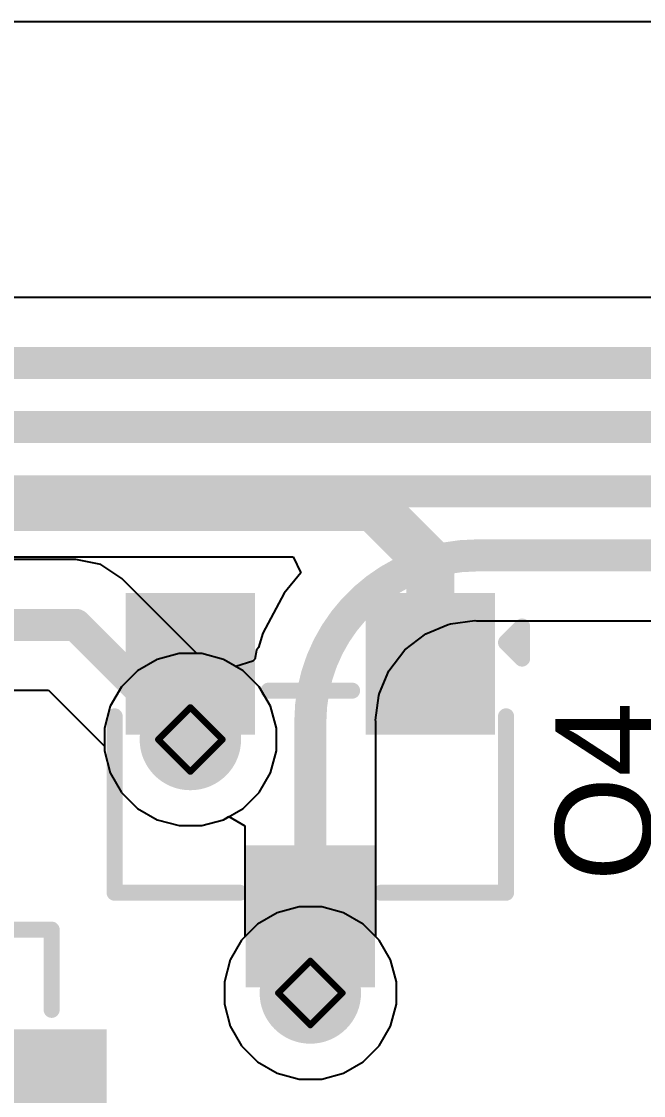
# Model space of a CAD drawing. Header units: inches. Extents: x -17.5 to 14.7, y -6.2 to 5.9.
# Drawn here: x 0.254 to 0.4479, y 1.7078 to 2.0426 of the extents above; entities that cross this region are included whole.
import ezdxf

# ---------------------------------------------------------------- set-up
doc = ezdxf.new("R2010")
doc.units = ezdxf.units.IN
doc.header["$MEASUREMENT"] = 0
for name, color, linetype in [('Bottom Layer', 5, 'Continuous'), ('Bottom Solder', 6, 'Continuous'), ('Drill Drawing', 1, 'Continuous'), ('Ground Layer', 76, 'Continuous'), ('Power Layer', 16, 'Continuous'), ('Top Layer', 1, 'Continuous'), ('Top Overlay', 2, 'Continuous'), ('Top Paste', 8, 'Continuous'), ('Top Solder', 216, 'Continuous'), ('Via Holes', 16, 'Continuous')]:
    doc.layers.add(name, color=color, linetype=linetype)
doc.styles.add('Arial', font='', dxfattribs={"height": 0.2})
doc.styles.get('Arial').set_extended_font_data('Arial')

# ---------------------------------------------------------------- blocks, each defined once
blk = doc.blocks.new('28_QFN__5_5___77')
at = {"layer": 'Top Layer'}
for points in [[(-0.06496, 0.11319), (-0.05315, 0.11319), (-0.05315, 0.07579), (-0.06496, 0.07579)], [(-0.04528, 0.11319), (-0.03346, 0.11319), (-0.03346, 0.07579), (-0.04528, 0.07579)], [(-0.02559, 0.11319), (-0.01378, 0.11319), (-0.01378, 0.07579), (-0.02559, 0.07579)], [(-0.00591, 0.11319), (0.00591, 0.11319), (0.00591, 0.07579), (-0.00591, 0.07579)], [(0.01378, 0.11319), (0.02559, 0.11319), (0.02559, 0.07579), (0.01378, 0.07579)], [(0.03346, 0.11319), (0.04528, 0.11319), (0.04528, 0.07579), (0.03346, 0.07579)], [(0.05315, 0.11319), (0.06496, 0.11319), (0.06496, 0.07579), (0.05315, 0.07579)], [(-0.11319, 0.06496), (-0.07579, 0.06496), (-0.07579, 0.05315), (-0.11319, 0.05315)], [(-0.06594, 0.06595), (0.06594, 0.06595), (0.06594, -0.06594), (-0.06594, -0.06594)], [(0.07579, 0.06496), (0.11319, 0.06496), (0.11319, 0.05315), (0.07579, 0.05315)], [(-0.11319, 0.04528), (-0.07579, 0.04528), (-0.07579, 0.03346), (-0.11319, 0.03346)], [(0.07579, 0.04528), (0.11319, 0.04528), (0.11319, 0.03346), (0.07579, 0.03346)], [(-0.11319, 0.02559), (-0.07579, 0.02559), (-0.07579, 0.01378), (-0.11319, 0.01378)], [(0.07579, 0.02559), (0.11319, 0.02559), (0.11319, 0.01378), (0.07579, 0.01378)], [(-0.11319, 0.00591), (-0.07579, 0.00591), (-0.07579, -0.00591), (-0.11319, -0.00591)], [(0.07579, 0.00591), (0.11319, 0.00591), (0.11319, -0.00591), (0.07579, -0.00591)], [(-0.11319, -0.01378), (-0.07579, -0.01378), (-0.07579, -0.02559), (-0.11319, -0.02559)], [(0.07579, -0.01378), (0.11319, -0.01378), (0.11319, -0.02559), (0.07579, -0.02559)], [(-0.11319, -0.03346), (-0.07579, -0.03346), (-0.07579, -0.04528), (-0.11319, -0.04528)], [(0.07579, -0.03346), (0.11319, -0.03346), (0.11319, -0.04528), (0.07579, -0.04528)], [(-0.11319, -0.05315), (-0.07579, -0.05315), (-0.07579, -0.06496), (-0.11319, -0.06496)], [(0.07579, -0.05315), (0.11319, -0.05315), (0.11319, -0.06496), (0.07579, -0.06496)], [(-0.06496, -0.07579), (-0.05315, -0.07579), (-0.05315, -0.11319), (-0.06496, -0.11319)], [(-0.04528, -0.07579), (-0.03346, -0.07579), (-0.03346, -0.11319), (-0.04528, -0.11319)], [(-0.02559, -0.07579), (-0.01378, -0.07579), (-0.01378, -0.11319), (-0.02559, -0.11319)], [(-0.00591, -0.07579), (0.00591, -0.07579), (0.00591, -0.11319), (-0.00591, -0.11319)], [(0.01378, -0.07579), (0.02559, -0.07579), (0.02559, -0.11319), (0.01378, -0.11319)], [(0.03346, -0.07579), (0.04528, -0.07579), (0.04528, -0.11319), (0.03346, -0.11319)], [(0.05315, -0.07579), (0.06496, -0.07579), (0.06496, -0.11319), (0.05315, -0.11319)]]:
    blk.add_hatch(color=1, dxfattribs=at).paths.add_polyline_path(points)
at = {"layer": 'Top Paste'}
for points in [[(-0.06496, 0.11319), (-0.05315, 0.11319), (-0.05315, 0.07579), (-0.06496, 0.07579)], [(-0.04528, 0.11319), (-0.03346, 0.11319), (-0.03346, 0.07579), (-0.04528, 0.07579)], [(-0.02559, 0.11319), (-0.01378, 0.11319), (-0.01378, 0.07579), (-0.02559, 0.07579)], [(-0.00591, 0.11319), (0.00591, 0.11319), (0.00591, 0.07579), (-0.00591, 0.07579)], [(0.01378, 0.11319), (0.02559, 0.11319), (0.02559, 0.07579), (0.01378, 0.07579)], [(0.03346, 0.11319), (0.04528, 0.11319), (0.04528, 0.07579), (0.03346, 0.07579)], [(0.05315, 0.11319), (0.06496, 0.11319), (0.06496, 0.07579), (0.05315, 0.07579)], [(-0.11319, 0.06496), (-0.07579, 0.06496), (-0.07579, 0.05315), (-0.11319, 0.05315)], [(-0.06594, 0.06595), (0.06594, 0.06595), (0.06594, -0.06594), (-0.06594, -0.06594)], [(0.07579, 0.06496), (0.11319, 0.06496), (0.11319, 0.05315), (0.07579, 0.05315)], [(-0.11319, 0.04528), (-0.07579, 0.04528), (-0.07579, 0.03346), (-0.11319, 0.03346)], [(0.07579, 0.04528), (0.11319, 0.04528), (0.11319, 0.03346), (0.07579, 0.03346)], [(-0.11319, 0.02559), (-0.07579, 0.02559), (-0.07579, 0.01378), (-0.11319, 0.01378)], [(0.07579, 0.02559), (0.11319, 0.02559), (0.11319, 0.01378), (0.07579, 0.01378)], [(-0.11319, 0.00591), (-0.07579, 0.00591), (-0.07579, -0.00591), (-0.11319, -0.00591)], [(0.07579, 0.00591), (0.11319, 0.00591), (0.11319, -0.00591), (0.07579, -0.00591)], [(-0.11319, -0.01378), (-0.07579, -0.01378), (-0.07579, -0.02559), (-0.11319, -0.02559)], [(0.07579, -0.01378), (0.11319, -0.01378), (0.11319, -0.02559), (0.07579, -0.02559)], [(-0.11319, -0.03346), (-0.07579, -0.03346), (-0.07579, -0.04528), (-0.11319, -0.04528)], [(0.07579, -0.03346), (0.11319, -0.03346), (0.11319, -0.04528), (0.07579, -0.04528)], [(-0.11319, -0.05315), (-0.07579, -0.05315), (-0.07579, -0.06496), (-0.11319, -0.06496)], [(0.07579, -0.05315), (0.11319, -0.05315), (0.11319, -0.06496), (0.07579, -0.06496)], [(-0.06496, -0.07579), (-0.05315, -0.07579), (-0.05315, -0.11319), (-0.06496, -0.11319)], [(-0.04528, -0.07579), (-0.03346, -0.07579), (-0.03346, -0.11319), (-0.04528, -0.11319)], [(-0.02559, -0.07579), (-0.01378, -0.07579), (-0.01378, -0.11319), (-0.02559, -0.11319)], [(-0.00591, -0.07579), (0.00591, -0.07579), (0.00591, -0.11319), (-0.00591, -0.11319)], [(0.01378, -0.07579), (0.02559, -0.07579), (0.02559, -0.11319), (0.01378, -0.11319)], [(0.03346, -0.07579), (0.04528, -0.07579), (0.04528, -0.11319), (0.03346, -0.11319)], [(0.05315, -0.07579), (0.06496, -0.07579), (0.06496, -0.11319), (0.05315, -0.11319)]]:
    blk.add_hatch(color=8, dxfattribs=at).paths.add_polyline_path(points)
at = {"layer": 'Top Solder'}
for points in [[(-0.06896, 0.11719), (-0.04915, 0.11719), (-0.04915, 0.07179), (-0.06896, 0.07179)], [(-0.04928, 0.11719), (-0.02946, 0.11719), (-0.02946, 0.07179), (-0.04928, 0.07179)], [(-0.02959, 0.11719), (-0.00978, 0.11719), (-0.00978, 0.07179), (-0.02959, 0.07179)], [(-0.00991, 0.11719), (0.00991, 0.11719), (0.00991, 0.07179), (-0.00991, 0.07179)], [(0.00978, 0.11719), (0.02959, 0.11719), (0.02959, 0.07179), (0.00978, 0.07179)], [(0.02946, 0.11719), (0.04928, 0.11719), (0.04928, 0.07179), (0.02946, 0.07179)], [(0.04915, 0.11719), (0.06896, 0.11719), (0.06896, 0.07179), (0.04915, 0.07179)], [(-0.11719, 0.06896), (-0.07179, 0.06896), (-0.07179, 0.04915), (-0.11719, 0.04915)], [(-0.06994, 0.06994), (0.06994, 0.06994), (0.06994, -0.06994), (-0.06994, -0.06994)], [(0.07179, 0.06896), (0.11719, 0.06896), (0.11719, 0.04915), (0.07179, 0.04915)], [(-0.11719, 0.04928), (-0.07179, 0.04928), (-0.07179, 0.02946), (-0.11719, 0.02946)], [(0.07179, 0.04928), (0.11719, 0.04928), (0.11719, 0.02946), (0.07179, 0.02946)], [(-0.11719, 0.02959), (-0.07179, 0.02959), (-0.07179, 0.00978), (-0.11719, 0.00978)], [(0.07179, 0.02959), (0.11719, 0.02959), (0.11719, 0.00978), (0.07179, 0.00978)], [(-0.11719, 0.00991), (-0.07179, 0.00991), (-0.07179, -0.00991), (-0.11719, -0.00991)], [(0.07179, 0.00991), (0.11719, 0.00991), (0.11719, -0.00991), (0.07179, -0.00991)], [(-0.11719, -0.00978), (-0.07179, -0.00978), (-0.07179, -0.02959), (-0.11719, -0.02959)], [(0.07179, -0.00978), (0.11719, -0.00978), (0.11719, -0.02959), (0.07179, -0.02959)], [(-0.11719, -0.02946), (-0.07179, -0.02946), (-0.07179, -0.04928), (-0.11719, -0.04928)], [(0.07179, -0.02946), (0.11719, -0.02946), (0.11719, -0.04928), (0.07179, -0.04928)], [(-0.11719, -0.04915), (-0.07179, -0.04915), (-0.07179, -0.06896), (-0.11719, -0.06896)], [(0.07179, -0.04915), (0.11719, -0.04915), (0.11719, -0.06896), (0.07179, -0.06896)], [(-0.06896, -0.07179), (-0.04915, -0.07179), (-0.04915, -0.11719), (-0.06896, -0.11719)], [(-0.04928, -0.07179), (-0.02946, -0.07179), (-0.02946, -0.11719), (-0.04928, -0.11719)], [(-0.02959, -0.07179), (-0.00978, -0.07179), (-0.00978, -0.11719), (-0.02959, -0.11719)], [(-0.00991, -0.07179), (0.00991, -0.07179), (0.00991, -0.11719), (-0.00991, -0.11719)], [(0.00978, -0.07179), (0.02959, -0.07179), (0.02959, -0.11719), (0.00978, -0.11719)], [(0.02946, -0.07179), (0.04928, -0.07179), (0.04928, -0.11719), (0.02946, -0.11719)], [(0.04915, -0.07179), (0.06896, -0.07179), (0.06896, -0.11719), (0.04915, -0.11719)]]:
    blk.add_hatch(color=216, dxfattribs=at).paths.add_polyline_path(points)
at = {"layer": 'Top Overlay'}
for points in [[(-0.1, 0.075, 0.005, 0.005, 0), (-0.1, 0.1, 0.005, 0.005, 0)], [(-0.1, 0.1, 0.005, 0.005, 0), (-0.075, 0.1, 0.005, 0.005, 0)], [(0.075, 0.1, 0.005, 0.005, 0), (0.1, 0.1, 0.005, 0.005, 0)], [(0.1, 0.075, 0.005, 0.005, 0), (0.1, 0.1, 0.005, 0.005, 0)], [(-0.124, 0.055, 0.005, 0.005, 0), (-0.124, 0.065, 0.005, 0.005, 0)], [(-0.124, 0.065, 0.005, 0.005, 0), (-0.119, 0.06, 0.005, 0.005, 0)], [(-0.124, 0.055, 0.005, 0.005, 0), (-0.119, 0.06, 0.005, 0.005, 0)], [(-0.1, -0.1, 0.005, 0.005, 0), (-0.1, -0.075, 0.005, 0.005, 0)], [(0.1, -0.1, 0.005, 0.005, 0), (0.1, -0.075, 0.005, 0.005, 0)], [(-0.1, -0.1, 0.005, 0.005, 0), (-0.075, -0.1, 0.005, 0.005, 0)], [(0.075, -0.1, 0.005, 0.005, 0), (0.1, -0.1, 0.005, 0.005, 0)]]:
    blk.add_lwpolyline(points, format="xyseb", dxfattribs=at)
for points in [[(-0.10125, 0.1, 0.0025, 0.0025, 1), (-0.09875, 0.1, 0.0025, 0.0025, 1)], [(-0.10125, 0.1, 0.0025, 0.0025, 1), (-0.09875, 0.1, 0.0025, 0.0025, 1)], [(-0.07625, 0.1, 0.0025, 0.0025, 1), (-0.07375, 0.1, 0.0025, 0.0025, 1)], [(0.07375, 0.1, 0.0025, 0.0025, 1), (0.07625, 0.1, 0.0025, 0.0025, 1)], [(0.09875, 0.1, 0.0025, 0.0025, 1), (0.10125, 0.1, 0.0025, 0.0025, 1)], [(0.09875, 0.1, 0.0025, 0.0025, 1), (0.10125, 0.1, 0.0025, 0.0025, 1)], [(-0.10125, 0.075, 0.0025, 0.0025, 1), (-0.09875, 0.075, 0.0025, 0.0025, 1)], [(0.09875, 0.075, 0.0025, 0.0025, 1), (0.10125, 0.075, 0.0025, 0.0025, 1)], [(-0.12525, 0.065, 0.0025, 0.0025, 1), (-0.12275, 0.065, 0.0025, 0.0025, 1)], [(-0.12525, 0.065, 0.0025, 0.0025, 1), (-0.12275, 0.065, 0.0025, 0.0025, 1)], [(-0.12025, 0.06, 0.0025, 0.0025, 1), (-0.11775, 0.06, 0.0025, 0.0025, 1)], [(-0.12025, 0.06, 0.0025, 0.0025, 1), (-0.11775, 0.06, 0.0025, 0.0025, 1)], [(-0.12525, 0.055, 0.0025, 0.0025, 1), (-0.12275, 0.055, 0.0025, 0.0025, 1)], [(-0.12525, 0.055, 0.0025, 0.0025, 1), (-0.12275, 0.055, 0.0025, 0.0025, 1)], [(-0.10125, -0.075, 0.0025, 0.0025, 1), (-0.09875, -0.075, 0.0025, 0.0025, 1)], [(0.09875, -0.075, 0.0025, 0.0025, 1), (0.10125, -0.075, 0.0025, 0.0025, 1)], [(-0.10125, -0.1, 0.0025, 0.0025, 1), (-0.09875, -0.1, 0.0025, 0.0025, 1)], [(-0.10125, -0.1, 0.0025, 0.0025, 1), (-0.09875, -0.1, 0.0025, 0.0025, 1)], [(-0.07625, -0.1, 0.0025, 0.0025, 1), (-0.07375, -0.1, 0.0025, 0.0025, 1)], [(0.07375, -0.1, 0.0025, 0.0025, 1), (0.07625, -0.1, 0.0025, 0.0025, 1)], [(0.09875, -0.1, 0.0025, 0.0025, 1), (0.10125, -0.1, 0.0025, 0.0025, 1)], [(0.09875, -0.1, 0.0025, 0.0025, 1), (0.10125, -0.1, 0.0025, 0.0025, 1)]]:
    blk.add_lwpolyline(points, format="xyseb", close=True, dxfattribs=at)
blk = doc.blocks.new('SOT_23_128')
at = {"layer": 'Top Layer'}
for points in [[(-0.01614, 0.05748), (0.01614, 0.05748), (0.01614, 0.02126), (-0.01614, 0.02126)], [(-0.05354, -0.02126), (-0.02126, -0.02126), (-0.02126, -0.05748), (-0.05354, -0.05748)], [(0.02126, -0.02126), (0.05354, -0.02126), (0.05354, -0.05748), (0.02126, -0.05748)]]:
    blk.add_hatch(color=1, dxfattribs=at).paths.add_polyline_path(points)
at = {"layer": 'Top Paste'}
for points in [[(-0.01614, 0.05748), (0.01614, 0.05748), (0.01614, 0.02126), (-0.01614, 0.02126)], [(-0.05354, -0.02126), (-0.02126, -0.02126), (-0.02126, -0.05748), (-0.05354, -0.05748)], [(0.02126, -0.02126), (0.05354, -0.02126), (0.05354, -0.05748), (0.02126, -0.05748)]]:
    blk.add_hatch(color=8, dxfattribs=at).paths.add_polyline_path(points)
at = {"layer": 'Top Solder'}
for points in [[(-0.02014, 0.06148), (0.02014, 0.06148), (0.02014, 0.01726), (-0.02014, 0.01726)], [(-0.05754, -0.01726), (-0.01726, -0.01726), (-0.01726, -0.06148), (-0.05754, -0.06148)], [(0.01726, -0.01726), (0.05754, -0.01726), (0.05754, -0.06148), (0.01726, -0.06148)]]:
    blk.add_hatch(color=216, dxfattribs=at).paths.add_polyline_path(points)
at = {"layer": 'Top Overlay'}
for points in [[(-0.061, 0.032, 0.005, 0.005, 0), (-0.061, -0.023, 0.005, 0.005, 0)], [(-0.022, 0.032, 0.005, 0.005, 0), (-0.061, 0.032, 0.005, 0.005, 0)], [(0.061, 0.032, 0.005, 0.005, 0), (0.022, 0.032, 0.005, 0.005, 0)], [(0.061, 0.032, 0.005, 0.005, 0), (0.061, -0.023, 0.005, 0.005, 0)], [(0.013, -0.031, 0.005, 0.005, 0), (-0.013, -0.031, 0.005, 0.005, 0)], [(-0.061, -0.046, 0.005, 0.005, 0), (-0.066, -0.041, 0.005, 0.005, 0)], [(-0.066, -0.041, 0.005, 0.005, 0), (-0.066, -0.051, 0.005, 0.005, 0)], [(-0.061, -0.046, 0.005, 0.005, 0), (-0.066, -0.051, 0.005, 0.005, 0)]]:
    blk.add_lwpolyline(points, format="xyseb", dxfattribs=at)
for points in [[(-0.06225, 0.032, 0.0025, 0.0025, 1), (-0.05975, 0.032, 0.0025, 0.0025, 1)], [(-0.06225, 0.032, 0.0025, 0.0025, 1), (-0.05975, 0.032, 0.0025, 0.0025, 1)], [(-0.02325, 0.032, 0.0025, 0.0025, 1), (-0.02075, 0.032, 0.0025, 0.0025, 1)], [(0.02075, 0.032, 0.0025, 0.0025, 1), (0.02325, 0.032, 0.0025, 0.0025, 1)], [(0.05975, 0.032, 0.0025, 0.0025, 1), (0.06225, 0.032, 0.0025, 0.0025, 1)], [(0.05975, 0.032, 0.0025, 0.0025, 1), (0.06225, 0.032, 0.0025, 0.0025, 1)], [(-0.06225, -0.023, 0.0025, 0.0025, 1), (-0.05975, -0.023, 0.0025, 0.0025, 1)], [(0.05975, -0.023, 0.0025, 0.0025, 1), (0.06225, -0.023, 0.0025, 0.0025, 1)], [(-0.01425, -0.031, 0.0025, 0.0025, 1), (-0.01175, -0.031, 0.0025, 0.0025, 1)], [(0.01175, -0.031, 0.0025, 0.0025, 1), (0.01425, -0.031, 0.0025, 0.0025, 1)], [(-0.06725, -0.041, 0.0025, 0.0025, 1), (-0.06475, -0.041, 0.0025, 0.0025, 1)], [(-0.06725, -0.041, 0.0025, 0.0025, 1), (-0.06475, -0.041, 0.0025, 0.0025, 1)], [(-0.06225, -0.046, 0.0025, 0.0025, 1), (-0.05975, -0.046, 0.0025, 0.0025, 1)], [(-0.06225, -0.046, 0.0025, 0.0025, 1), (-0.05975, -0.046, 0.0025, 0.0025, 1)], [(-0.06725, -0.051, 0.0025, 0.0025, 1), (-0.06475, -0.051, 0.0025, 0.0025, 1)], [(-0.06725, -0.051, 0.0025, 0.0025, 1), (-0.06475, -0.051, 0.0025, 0.0025, 1)]]:
    blk.add_lwpolyline(points, format="xyseb", close=True, dxfattribs=at)

msp = doc.modelspace()

# ---------------------------------------------------------------- hatches: boundary and pattern name
at = {"layer": 'Bottom Layer'}
h = msp.add_hatch(color=5, dxfattribs=at)
edge = h.paths.add_edge_path()
edge.add_arc((0.3066, 1.81877), 0.01181, 0, 360)
h = msp.add_hatch(color=5, dxfattribs=at)
edge = h.paths.add_edge_path()
edge.add_arc((0.344, 1.73975), 0.01181, 0, 360)
at = {"layer": 'Bottom Solder'}
h = msp.add_hatch(color=6, dxfattribs=at)
edge = h.paths.add_edge_path()
edge.add_arc((0.3066, 1.81877), 0.01581, 0, 360)
h = msp.add_hatch(color=6, dxfattribs=at)
edge = h.paths.add_edge_path()
edge.add_arc((0.344, 1.73975), 0.01581, 0, 360)
at = {"layer": 'Ground Layer'}
h = msp.add_hatch(color=76, dxfattribs=at)
edge = h.paths.add_edge_path()
edge.add_arc((0.3066, 1.81877), 0.01181, 0, 360)
h = msp.add_hatch(color=76, dxfattribs=at)
edge = h.paths.add_edge_path()
edge.add_arc((0.344, 1.73975), 0.01181, 0, 360)
at = {"layer": 'Power Layer'}
h = msp.add_hatch(color=16, dxfattribs=at)
edge = h.paths.add_edge_path()
edge.add_arc((0.3066, 1.81877), 0.01181, 0, 360)
h = msp.add_hatch(color=16, dxfattribs=at)
edge = h.paths.add_edge_path()
edge.add_arc((0.344, 1.73975), 0.01181, 0, 360)
at = {"layer": 'Top Layer'}
for points in [[(0.3184, 1.839), (0.29479, 1.839), (0.29479, 1.81877), (0.3184, 1.81877)], [(0.3558, 1.75999), (0.3322, 1.75999), (0.3322, 1.73976), (0.3558, 1.73976)]]:
    msp.add_hatch(color=1, dxfattribs=at).paths.add_polyline_path(points)
h = msp.add_hatch(color=1, dxfattribs=at)
edge = h.paths.add_edge_path()
edge.add_arc((0.3066, 1.81877), 0.01181, 0, 360)
h = msp.add_hatch(color=1, dxfattribs=at)
edge = h.paths.add_edge_path()
edge.add_arc((0.344, 1.73975), 0.01181, 0, 360)
at = {"layer": 'Top Solder'}
h = msp.add_hatch(color=216, dxfattribs=at)
edge = h.paths.add_edge_path()
edge.add_arc((0.3066, 1.81877), 0.01581, 0, 360)
h = msp.add_hatch(color=216, dxfattribs=at)
edge = h.paths.add_edge_path()
edge.add_arc((0.344, 1.73975), 0.01581, 0, 360)
at = {"layer": 'Via Holes'}
h = msp.add_hatch(color=7, dxfattribs=at)
edge = h.paths.add_edge_path()
edge.add_arc((0.3066, 1.81877), 0.00591, 0, 360)
h = msp.add_hatch(color=7, dxfattribs=at)
edge = h.paths.add_edge_path()
edge.add_arc((0.344, 1.73975), 0.00591, 0, 360)

# ---------------------------------------------------------------- linework, layer by layer
at = {"layer": 'Bottom Layer'}
for p, q in [((0.03822, 2.04261), (0.89741, 2.04261)), ((0.27087, 1.87489), (0.11498, 1.87489)), ((0.27867, 1.87334), (0.27087, 1.87489)), ((0.28528, 1.86892), (0.27867, 1.87334)), ((0.30863, 1.84558), (0.28528, 1.86892)), ((0.31013, 1.84558), (0.30863, 1.84558)), ((0.31695, 1.84375), (0.31013, 1.84558)), ((0.32306, 1.84022), (0.31695, 1.84375)), ((0.32805, 1.83523), (0.32306, 1.84022)), ((0.33158, 1.82912), (0.32805, 1.83523)), ((0.20734, 1.83411), (0.26242, 1.83411)), ((0.26242, 1.83411), (0.27979, 1.81674)), ((0.33341, 1.8223), (0.33158, 1.82912)), ((0.33341, 1.81524), (0.33341, 1.8223)), ((0.27979, 1.81674), (0.27979, 1.81524)), ((0.27979, 1.81524), (0.28161, 1.80842)), ((0.33158, 1.80842), (0.33341, 1.81524)), ((0.28161, 1.80842), (0.28514, 1.8023)), ((0.32805, 1.8023), (0.33158, 1.80842)), ((0.28514, 1.8023), (0.29014, 1.79731)), ((0.32306, 1.79731), (0.32805, 1.8023)), ((0.29014, 1.79731), (0.29625, 1.79378)), ((0.31695, 1.79378), (0.32306, 1.79731)), ((0.29625, 1.79378), (0.30307, 1.79196)), ((0.30307, 1.79196), (0.31013, 1.79196)), ((0.31013, 1.79196), (0.31695, 1.79378)), ((0.33365, 1.76474), (0.32754, 1.76121)), ((0.34047, 1.76657), (0.33365, 1.76474)), ((0.34753, 1.76657), (0.34047, 1.76657)), ((0.35435, 1.76474), (0.34753, 1.76657)), ((0.36046, 1.76121), (0.35435, 1.76474)), ((0.32754, 1.76121), (0.32255, 1.75622)), ((0.36545, 1.75622), (0.36046, 1.76121)), ((0.32255, 1.75622), (0.31902, 1.7501)), ((0.36898, 1.7501), (0.36545, 1.75622)), ((0.31902, 1.7501), (0.31719, 1.74328)), ((0.37081, 1.74328), (0.36898, 1.7501)), ((0.31719, 1.74328), (0.31719, 1.73623)), ((0.37081, 1.73623), (0.37081, 1.74328)), ((0.31719, 1.73623), (0.31902, 1.72941)), ((0.36898, 1.72941), (0.37081, 1.73623)), ((0.31902, 1.72941), (0.32255, 1.72329)), ((0.36545, 1.72329), (0.36898, 1.72941)), ((0.32255, 1.72329), (0.32754, 1.7183)), ((0.36046, 1.7183), (0.36545, 1.72329)), ((0.32754, 1.7183), (0.33365, 1.71477)), ((0.35435, 1.71477), (0.36046, 1.7183)), ((0.33365, 1.71477), (0.34047, 1.71294)), ((0.34753, 1.71294), (0.35435, 1.71477)), ((0.34047, 1.71294), (0.34753, 1.71294))]:
    msp.add_line(p, q, dxfattribs=at)
for points in [[(0.11498, 1.8545, 0.01, 0.01, 0), (0.27087, 1.8545, 0.01, 0.01, 0)], [(0.27087, 1.8545, 0.01, 0.01, 0), (0.3066, 1.81877, 0.01, 0.01, 0)]]:
    msp.add_lwpolyline(points, format="xyseb", dxfattribs=at)
for points in [[(0.26837, 1.8545, 0.005, 0.005, 1), (0.27337, 1.8545, 0.005, 0.005, 1)], [(0.26837, 1.8545, 0.005, 0.005, 1), (0.27337, 1.8545, 0.005, 0.005, 1)], [(0.3041, 1.81877, 0.005, 0.005, 1), (0.3091, 1.81877, 0.005, 0.005, 1)]]:
    msp.add_lwpolyline(points, format="xyseb", close=True, dxfattribs=at)
at = {"layer": 'Drill Drawing'}
for points in [[(0.2966, 1.81877, 0.002, 0.002, 0), (0.3066, 1.82877, 0.002, 0.002, 0)], [(0.3066, 1.82877, 0.002, 0.002, 0), (0.3166, 1.81877, 0.002, 0.002, 0)], [(0.2966, 1.81877, 0.002, 0.002, 0), (0.3066, 1.80877, 0.002, 0.002, 0)], [(0.3066, 1.80877, 0.002, 0.002, 0), (0.3166, 1.81877, 0.002, 0.002, 0)], [(0.334, 1.73975, 0.002, 0.002, 0), (0.344, 1.74975, 0.002, 0.002, 0)], [(0.344, 1.74975, 0.002, 0.002, 0), (0.354, 1.73975, 0.002, 0.002, 0)], [(0.334, 1.73975, 0.002, 0.002, 0), (0.344, 1.72975, 0.002, 0.002, 0)], [(0.344, 1.72975, 0.002, 0.002, 0), (0.354, 1.73975, 0.002, 0.002, 0)]]:
    msp.add_lwpolyline(points, format="xyseb", dxfattribs=at)
for points in [[(0.3061, 1.82877, 0.001, 0.001, 1), (0.3071, 1.82877, 0.001, 0.001, 1)], [(0.3061, 1.82877, 0.001, 0.001, 1), (0.3071, 1.82877, 0.001, 0.001, 1)], [(0.2961, 1.81877, 0.001, 0.001, 1), (0.2971, 1.81877, 0.001, 0.001, 1)], [(0.2961, 1.81877, 0.001, 0.001, 1), (0.2971, 1.81877, 0.001, 0.001, 1)], [(0.3161, 1.81877, 0.001, 0.001, 1), (0.3171, 1.81877, 0.001, 0.001, 1)], [(0.3161, 1.81877, 0.001, 0.001, 1), (0.3171, 1.81877, 0.001, 0.001, 1)], [(0.3061, 1.80877, 0.001, 0.001, 1), (0.3071, 1.80877, 0.001, 0.001, 1)], [(0.3061, 1.80877, 0.001, 0.001, 1), (0.3071, 1.80877, 0.001, 0.001, 1)], [(0.3435, 1.74975, 0.001, 0.001, 1), (0.3445, 1.74975, 0.001, 0.001, 1)], [(0.3435, 1.74975, 0.001, 0.001, 1), (0.3445, 1.74975, 0.001, 0.001, 1)], [(0.3335, 1.73975, 0.001, 0.001, 1), (0.3345, 1.73975, 0.001, 0.001, 1)], [(0.3335, 1.73975, 0.001, 0.001, 1), (0.3345, 1.73975, 0.001, 0.001, 1)], [(0.3535, 1.73975, 0.001, 0.001, 1), (0.3545, 1.73975, 0.001, 0.001, 1)], [(0.3535, 1.73975, 0.001, 0.001, 1), (0.3545, 1.73975, 0.001, 0.001, 1)], [(0.3435, 1.72975, 0.001, 0.001, 1), (0.3445, 1.72975, 0.001, 0.001, 1)], [(0.3435, 1.72975, 0.001, 0.001, 1), (0.3445, 1.72975, 0.001, 0.001, 1)]]:
    msp.add_lwpolyline(points, format="xyseb", close=True, dxfattribs=at)
at = {"layer": 'Ground Layer'}
for p, q in [((0.63808, 1.95655), (0.02994, 1.95655)), ((0.20356, 1.87577), (0.33864, 1.87577)), ((0.33864, 1.87577), (0.34101, 1.87077)), ((0.34101, 1.87077), (0.33581, 1.86444)), ((0.33581, 1.86444), (0.32915, 1.85196)), ((0.38764, 1.85485), (0.39532, 1.85586)), ((0.39532, 1.85586), (0.39581, 1.85577)), ((0.39581, 1.85577), (0.67408, 1.85577)), ((0.32915, 1.85196), (0.32779, 1.84749)), ((0.37348, 1.84668), (0.38002, 1.8517)), ((0.38002, 1.8517), (0.38699, 1.85459)), ((0.38699, 1.85459), (0.38764, 1.85485)), ((0.30307, 1.84558), (0.29625, 1.84375)), ((0.31013, 1.84558), (0.30307, 1.84558)), ((0.31695, 1.84375), (0.31013, 1.84558)), ((0.32723, 1.84666), (0.32665, 1.84375)), ((0.32779, 1.84749), (0.32723, 1.84666)), ((0.36846, 1.84014), (0.37348, 1.84668)), ((0.29625, 1.84375), (0.29014, 1.84022)), ((0.32076, 1.84155), (0.31695, 1.84375)), ((0.32609, 1.84317), (0.32076, 1.84155)), ((0.32664, 1.84371), (0.32609, 1.84317)), ((0.32665, 1.84375), (0.32664, 1.84371)), ((0.29014, 1.84022), (0.28514, 1.83523)), ((0.36557, 1.83317), (0.36846, 1.84014)), ((0.28514, 1.83523), (0.28161, 1.82912)), ((0.36429, 1.82484), (0.36531, 1.83252)), ((0.36531, 1.83252), (0.36557, 1.83317)), ((0.28161, 1.82912), (0.27979, 1.8223)), ((0.36439, 1.82435), (0.36429, 1.82484)), ((0.27979, 1.8223), (0.27979, 1.81524)), ((0.36439, 1.75728), (0.36439, 1.82435)), ((0.27979, 1.81524), (0.28161, 1.80842)), ((0.28161, 1.80842), (0.28514, 1.8023)), ((0.28514, 1.8023), (0.29014, 1.79731)), ((0.29014, 1.79731), (0.29625, 1.79378)), ((0.31695, 1.79378), (0.31861, 1.79474)), ((0.31861, 1.79474), (0.32361, 1.79185)), ((0.29625, 1.79378), (0.30307, 1.79196)), ((0.30307, 1.79196), (0.31013, 1.79196)), ((0.31013, 1.79196), (0.31695, 1.79378)), ((0.32361, 1.79185), (0.32361, 1.75728)), ((0.32255, 1.75622), (0.31902, 1.7501)), ((0.32361, 1.75728), (0.32255, 1.75622)), ((0.36545, 1.75622), (0.36439, 1.75728)), ((0.36898, 1.7501), (0.36545, 1.75622)), ((0.31902, 1.7501), (0.31719, 1.74328)), ((0.37081, 1.74328), (0.36898, 1.7501)), ((0.31719, 1.74328), (0.31719, 1.73623)), ((0.37081, 1.73623), (0.37081, 1.74328)), ((0.31719, 1.73623), (0.31902, 1.72941)), ((0.36898, 1.72941), (0.37081, 1.73623)), ((0.31902, 1.72941), (0.32255, 1.72329)), ((0.36545, 1.72329), (0.36898, 1.72941)), ((0.32255, 1.72329), (0.32754, 1.7183)), ((0.36046, 1.7183), (0.36545, 1.72329)), ((0.32754, 1.7183), (0.33365, 1.71477)), ((0.35435, 1.71477), (0.36046, 1.7183)), ((0.33365, 1.71477), (0.34047, 1.71294)), ((0.34753, 1.71294), (0.35435, 1.71477)), ((0.34047, 1.71294), (0.34753, 1.71294))]:
    msp.add_line(p, q, dxfattribs=at)
for points in [[(0.02994, 1.93616, 0.01, 0.01, 0), (0.64653, 1.93616, 0.01, 0.01, 0)], [(0.17441, 1.91616, 0.01, 0.01, 0), (0.65751, 1.91616, 0.01, 0.01, 0)], [(0.20344, 1.89616, 0.01, 0.01, 0), (0.6658, 1.89616, 0.01, 0.01, 0)], [(0.34607, 1.83886, 0.01, 0.01, -0.256175), (0.3813, 1.87409, 0.01, 0.01, 0)], [(0.3813, 1.87409, 0.01, 0.01, -0.071078), (0.39581, 1.87616, 0.01, 0.01, 0)], [(0.39581, 1.87616, 0.01, 0.01, 0), (0.67408, 1.87616, 0.01, 0.01, 0)], [(0.344, 1.82435, 0.01, 0.01, -0.071078), (0.34607, 1.83886, 0.01, 0.01, 0)], [(0.344, 1.73975, 0.01, 0.01, 0), (0.344, 1.82435, 0.01, 0.01, 0)]]:
    msp.add_lwpolyline(points, format="xyseb", dxfattribs=at)
for points in [[(0.3788, 1.87409, 0.005, 0.005, 1), (0.3838, 1.87409, 0.005, 0.005, 1)], [(0.3788, 1.87409, 0.005, 0.005, 1), (0.3838, 1.87409, 0.005, 0.005, 1)], [(0.39331, 1.87616, 0.005, 0.005, 1), (0.39831, 1.87616, 0.005, 0.005, 1)], [(0.39331, 1.87616, 0.005, 0.005, 1), (0.39831, 1.87616, 0.005, 0.005, 1)], [(0.34357, 1.83886, 0.005, 0.005, 1), (0.34857, 1.83886, 0.005, 0.005, 1)], [(0.34357, 1.83886, 0.005, 0.005, 1), (0.34857, 1.83886, 0.005, 0.005, 1)], [(0.3415, 1.82435, 0.005, 0.005, 1), (0.3465, 1.82435, 0.005, 0.005, 1)], [(0.3415, 1.82435, 0.005, 0.005, 1), (0.3465, 1.82435, 0.005, 0.005, 1)], [(0.3415, 1.73975, 0.005, 0.005, 1), (0.3465, 1.73975, 0.005, 0.005, 1)]]:
    msp.add_lwpolyline(points, format="xyseb", close=True, dxfattribs=at)
at = {"layer": 'Power Layer'}
for p, q in [((0.30307, 1.84558), (0.29625, 1.84375)), ((0.31013, 1.84558), (0.30307, 1.84558)), ((0.31695, 1.84375), (0.31013, 1.84558)), ((0.29625, 1.84375), (0.29014, 1.84022)), ((0.32306, 1.84022), (0.31695, 1.84375)), ((0.29014, 1.84022), (0.28514, 1.83523)), ((0.32805, 1.83523), (0.32306, 1.84022)), ((0.28514, 1.83523), (0.28161, 1.82912)), ((0.33158, 1.82912), (0.32805, 1.83523)), ((0.28161, 1.82912), (0.27979, 1.8223)), ((0.33341, 1.8223), (0.33158, 1.82912)), ((0.27979, 1.8223), (0.27979, 1.81524)), ((0.33341, 1.81524), (0.33341, 1.8223)), ((0.27979, 1.81524), (0.28161, 1.80842)), ((0.33158, 1.80842), (0.33341, 1.81524)), ((0.28161, 1.80842), (0.28514, 1.8023)), ((0.32805, 1.8023), (0.33158, 1.80842)), ((0.28514, 1.8023), (0.29014, 1.79731)), ((0.32306, 1.79731), (0.32805, 1.8023)), ((0.29014, 1.79731), (0.29625, 1.79378)), ((0.31695, 1.79378), (0.32306, 1.79731)), ((0.29625, 1.79378), (0.30307, 1.79196)), ((0.30307, 1.79196), (0.31013, 1.79196)), ((0.31013, 1.79196), (0.31695, 1.79378)), ((0.33365, 1.76474), (0.32754, 1.76121)), ((0.34047, 1.76657), (0.33365, 1.76474)), ((0.34753, 1.76657), (0.34047, 1.76657)), ((0.35435, 1.76474), (0.34753, 1.76657)), ((0.36046, 1.76121), (0.35435, 1.76474)), ((0.32754, 1.76121), (0.32255, 1.75622)), ((0.36545, 1.75622), (0.36046, 1.76121)), ((0.32255, 1.75622), (0.31902, 1.7501)), ((0.36898, 1.7501), (0.36545, 1.75622)), ((0.31902, 1.7501), (0.31719, 1.74328)), ((0.37081, 1.74328), (0.36898, 1.7501)), ((0.31719, 1.74328), (0.31719, 1.73623)), ((0.37081, 1.73623), (0.37081, 1.74328)), ((0.31719, 1.73623), (0.31902, 1.72941)), ((0.36898, 1.72941), (0.37081, 1.73623)), ((0.31902, 1.72941), (0.32255, 1.72329)), ((0.36545, 1.72329), (0.36898, 1.72941)), ((0.32255, 1.72329), (0.32754, 1.7183)), ((0.36046, 1.7183), (0.36545, 1.72329)), ((0.32754, 1.7183), (0.33365, 1.71477)), ((0.35435, 1.71477), (0.36046, 1.7183)), ((0.33365, 1.71477), (0.34047, 1.71294)), ((0.34753, 1.71294), (0.35435, 1.71477)), ((0.34047, 1.71294), (0.34753, 1.71294))]:
    msp.add_line(p, q, dxfattribs=at)
at = {"layer": 'Top Layer'}
for points in [[(0.23701, 1.89129, 0.015, 0.015, 0), (0.3638, 1.89129, 0.015, 0.015, 0)], [(0.3638, 1.89129, 0.015, 0.015, 0), (0.3814, 1.87369, 0.015, 0.015, 0)], [(0.3814, 1.84237, 0.015, 0.015, 0), (0.3814, 1.87369, 0.015, 0.015, 0)], [(0.3066, 1.81877, 0.01, 0.01, 0), (0.3066, 1.84237, 0.01, 0.01, 0)], [(0.344, 1.73975, 0.01, 0.01, 0), (0.344, 1.76363, 0.01, 0.01, 0)]]:
    msp.add_lwpolyline(points, format="xyseb", dxfattribs=at)
for points in [[(0.36005, 1.89129, 0.0075, 0.0075, 1), (0.36755, 1.89129, 0.0075, 0.0075, 1)], [(0.36005, 1.89129, 0.0075, 0.0075, 1), (0.36755, 1.89129, 0.0075, 0.0075, 1)], [(0.37765, 1.87369, 0.0075, 0.0075, 1), (0.38515, 1.87369, 0.0075, 0.0075, 1)], [(0.37765, 1.87369, 0.0075, 0.0075, 1), (0.38515, 1.87369, 0.0075, 0.0075, 1)], [(0.37765, 1.84237, 0.0075, 0.0075, 1), (0.38515, 1.84237, 0.0075, 0.0075, 1)], [(0.3041, 1.84237, 0.005, 0.005, 1), (0.3091, 1.84237, 0.005, 0.005, 1)], [(0.3041, 1.81877, 0.005, 0.005, 1), (0.3091, 1.81877, 0.005, 0.005, 1)], [(0.3415, 1.76363, 0.005, 0.005, 1), (0.3465, 1.76363, 0.005, 0.005, 1)], [(0.3415, 1.73975, 0.005, 0.005, 1), (0.3465, 1.73975, 0.005, 0.005, 1)]]:
    msp.add_lwpolyline(points, format="xyseb", close=True, dxfattribs=at)

# ---------------------------------------------------------------- block references
at = {"rotation": 180}
msp.add_blockref('SOT_23_128', (0.344, 1.803), dxfattribs=at)
msp.add_blockref('28_QFN__5_5___77', (0.16336, 1.6595))

# ---------------------------------------------------------------- texts
at = {"layer": 'Top Overlay', "style": 'Arial'}
msp.add_text('Q4', height=0.03, rotation=90, dxfattribs=at).set_placement((0.45036, 1.77457))

doc.saveas('drawing.dxf')
